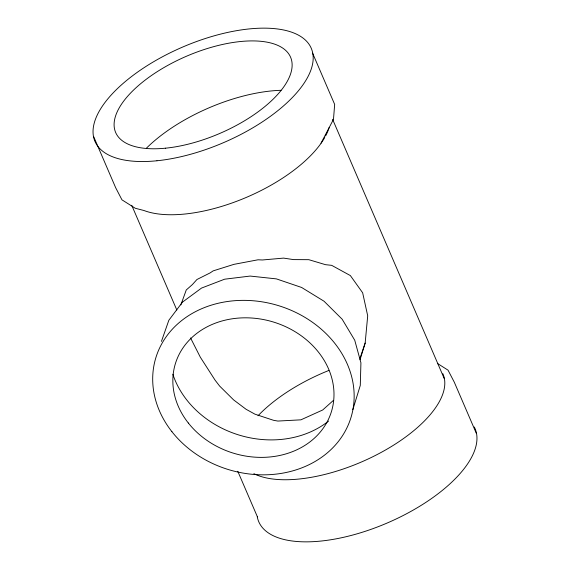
<?xml version="1.0" encoding="UTF-8"?>
<svg xmlns="http://www.w3.org/2000/svg" width="570" height="570" viewBox="0 0 570 570"><rect width="100%" height="100%" fill="white"/><g stroke="black" fill="none" stroke-linecap="round" stroke-linejoin="round"><path stroke-width="0.85" d="M360.033 359.727L365.156 343.083L367.7 315.823L362.655 292.802L350.365 275.581L331.676 265.342L325.52 264.68L308.805 259.685L293.472 259.599L283.589 258.103L262.442 259.977L258.025 259.792L233.942 264.352L213.173 270.871L210.116 272.909L196.942 279.507L192.382 284.572L186.269 289.959L180.833 304.914M352.844 409.609L360.29 385.413L360.924 362.791L354.732 340.212L342.15 319.214L324.031 301.224L301.608 287.465L276.407 278.887L250.137 276.065L224.601 279.2L201.538 288.071L182.521 302.086L168.841 320.269L161.438 341.394M365.156 343.083L360.069 358.131M321.031 143.155L333.486 119.337L334.668 104.417L312.595 53.174M333.443 400.368L322.706 409.98L300.91 419.834L277.854 421.059L273.6 420.318L254.933 414.162L246.09 409.289L233.614 399.905L219.628 386.061L215.082 380.161L200.312 357.176L190.537 337.924M437.682 363.61L448.034 370.158L454.311 382.235L476.385 433.478M332.595 119.322L444.251 378.601M131.734 205.307L176.821 309.995M93.615 136.522L115.689 187.765L121.966 199.842L135.275 208.257L144.032 210.53A109.903 48.521 -23.3 0 0 241.901 199.243A109.903 48.521 -23.3 0 0 324.715 137.548M237.783 471.276L257.405 516.826M328.569 421.073A94.2 79.116 17.1 0 1 172.838 374.241M442.847 373.685A109.903 48.521 -23.3 0 1 378.936 453.606A109.903 48.521 -23.3 0 1 253.857 473.634M258.018 415.772A109.903 48.521 -23.3 0 1 328.876 370.443M474.269 426.987A117.741 51.984 -23.3 0 1 384.038 524.343A117.741 51.984 -23.3 0 1 257.269 516.876M329.175 127.488A109.903 48.521 -23.3 0 1 325.591 135.959M146.447 148.164A109.903 48.521 -23.3 0 1 281.031 90.302M171.926 431.697A102.037 85.7 17.1 0 0 345.441 430.735A102.037 85.7 17.1 0 0 242.891 300.362A102.037 85.7 17.1 0 0 171.926 431.697M188.321 422.997A81.624 68.557 17.1 0 0 327.094 421.978A81.624 68.557 17.1 0 0 244.836 317.818A81.624 68.557 17.1 0 0 188.321 422.997M156.942 160.768A117.741 51.984 -23.3 0 0 312.731 53.124A117.741 51.984 -23.3 0 0 139.65 70.644A117.741 51.984 -23.3 0 0 156.942 160.768M165.599 148.179A95.226 42.045 -23.3 0 0 291.783 61.189A95.226 42.045 -23.3 0 0 151.941 75.169A95.226 42.045 -23.3 0 0 165.599 148.179"/></g></svg>
